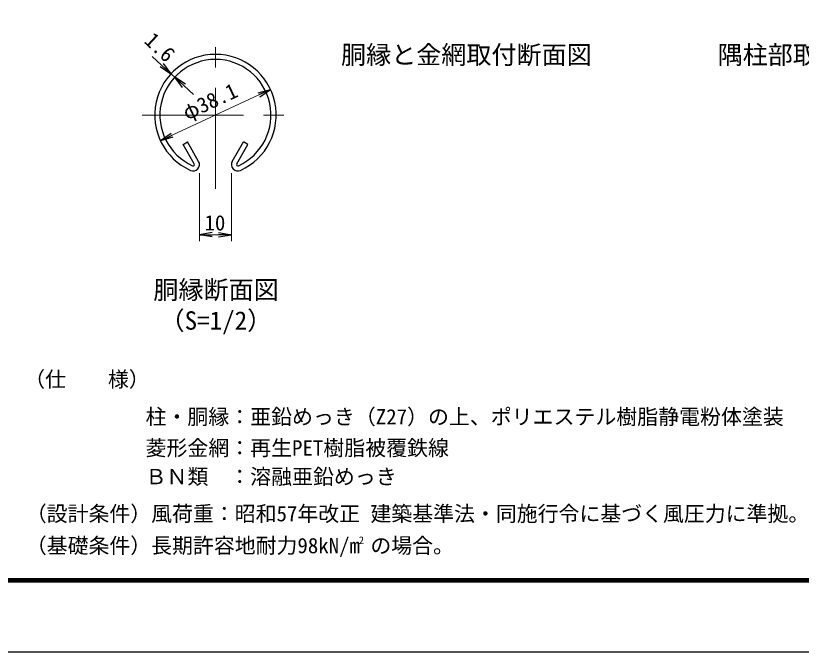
# Model space of a CAD drawing. Units: millimetres, scale not verified, with parts at other scales. Extents: x -4200 to 4200, y -2970 to 2970.
# Drawn here: x -364 to 2102, y -2970 to -973 of the extents above; entities that cross this region are included whole.
import ezdxf
from ezdxf.enums import TextEntityAlignment as Align

# ---------------------------------------------------------------- set-up
doc = ezdxf.new("R2010")
doc.units = ezdxf.units.MM
doc.header["$LTSCALE"] = 10
doc.linetypes.add('USER1', pattern=[50.8, 31.75, -6.35, 6.35, -6.35])
for name, color, linetype, lineweight in [('0-0_D-TTL-TXT', 7, 'Continuous', 25), ('0-1_D-BMK', 2, 'USER1', 13), ('0-2_D-STR1', 1, 'Continuous', 25), ('0-3_D-STR-DIM', 7, 'Continuous', 13), ('0-4_0', 7, 'Continuous', 25), ('0-E_D-TTL', 7, 'Continuous', 25)]:
    doc.layers.add(name, color=color, linetype=linetype, lineweight=lineweight)
doc.styles.add('ＭＳ ゴシック', font='')
doc.styles.get('ＭＳ ゴシック').set_extended_font_data('MS Gothic')

# ---------------------------------------------------------------- blocks, each defined once
blk = doc.blocks.new('_Open')
at = {"layer": '0-4_0'}
blk.add_line((-10, 1.667), (0, 0), dxfattribs=at)
blk.add_lwpolyline([(-10, -1.667), (0, 0), (-10, 0)], dxfattribs=at)

msp = doc.modelspace()

# ---------------------------------------------------------------- linework, layer by layer
at = {"layer": '0-1_D-BMK'}
for p, q in [((262.95, -1516.18), (262.95, -1054.63)), ((33.21, -1284.37), (492.69, -1284.37))]:
    msp.add_line(p, q, dxfattribs=at)
at = {"layer": '0-2_D-STR1'}
for p, q in [((161.12, -1376.9), (175.01, -1368.88)), ((196.21, -1437.68), (161.12, -1376.9)), ((210.11, -1429.66), (175.01, -1368.88)), ((315.79, -1429.66), (350.88, -1368.88)), ((329.68, -1437.68), (364.78, -1376.9)), ((364.78, -1376.9), (350.88, -1368.88))]:
    msp.add_line(p, q, dxfattribs=at)
for centre, radius, start, end in [((262.95, -1284.37), 190.5, 294.32478, 245.67522), ((262.95, -1284.37), 174.46, 294.32478, 245.67522), ((192.74, -1439.69), 20.05, 245.67522, 30), ((333.16, -1439.69), 20.05, 150, 294.32478), ((192.74, -1439.69), 4.01, 245.67522, 30), ((333.16, -1439.69), 4.01, 150, 294.32478)]:
    msp.add_arc(centre, radius, start, end, dxfattribs=at)
at = {"layer": '0-3_D-STR-DIM'}
for p, q in [((94.06, -1127.5), (64.76, -1100.28)), ((135.12, -1165.64), (123.37, -1154.72)), ((164.43, -1192.86), (193.74, -1220.09)), ((126.55, -1347.97), (399.35, -1220.77)), ((212.95, -1466.94), (212.95, -1679.74)), ((312.95, -1466.94), (312.95, -1679.74)), ((252.95, -1659.74), (272.95, -1659.74))]:
    msp.add_line(p, q, dxfattribs=at)
at = {"layer": '0-E_D-TTL', "color": 2}
msp.add_lwpolyline([(-4200, 2970), (4200, 2970), (4200, -2970), (-4200, -2970)], close=True, dxfattribs=at)
at = {"layer": '0-E_D-TTL'}
for points in [[(-3930, 2750), (3930, 2750), (3930, -2750), (-3930, -2750)], [(-3927.5, 2747.5), (3927.5, 2747.5), (3927.5, -2747.5), (-3927.5, -2747.5)], [(-3925, 2745), (3925, 2745), (3925, -2745), (-3925, -2745)], [(-3922.5, 2742.5), (3922.5, 2742.5), (3922.5, -2742.5), (-3922.5, -2742.5)], [(-3920, 2740), (3920, 2740), (3920, -2740), (-3920, -2740)]]:
    msp.add_lwpolyline(points, close=True, dxfattribs=at)

# ---------------------------------------------------------------- block references
at = {"layer": '0-3_D-STR-DIM', "xscale": 4, "yscale": 4}
for p, rotation in [((123.37, -1154.72), 317.11285), ((135.12, -1165.64), 137.11285), ((435.6, -1203.87), 24.99865), ((90.3, -1364.88), 204.99865), ((212.95, -1659.74), 180)]:
    msp.add_blockref('_Open', p, dxfattribs=dict(at, rotation=rotation))
msp.add_blockref('_Open', (312.95, -1659.74), dxfattribs=at)

# ---------------------------------------------------------------- texts
at = {"layer": '0-0_D-TTL-TXT', "style": 'ＭＳ ゴシック'}
for s, height, p in [('胴縁と金網取付断面図', 57.7, (657.12, -1141.36)), ('隅柱部取付詳細', 57.7, (1839.35, -1141.51)), ('胴縁断面図', 57.7, (68.03, -1879.01)), ('（S=1/2）', 57.7, (87.52, -1975.2)), ('（仕\u3000\u3000様）', 48.17, (-337.58, -2151.83)), ('柱・胴縁：亜鉛めっき（Z27）の上、ポリエステル樹脂静電粉体塗装', 48.17, (43.44, -2269.52)), ('菱形金網：再生PET樹脂被覆鉄線', 48.17, (43.44, -2367.18)), ('ＢＮ類\u3000：溶融亜鉛めっき', 48.17, (43.44, -2457.33)), ('（設計条件）風荷重：昭和57年改正 建築基準法・同施行令に基づく風圧力に準拠。', 48.09, (-332.45, -2573.6)), ('（基礎条件）長期許容地耐力98kN/m の場合。', 48.09, (-332.45, -2673.6)), ('2', 24.05, (713.02, -2637.79))]:
    msp.add_text(s, height=height, dxfattribs=at).set_placement(p, align=Align.BOTTOM_LEFT)
at = {"layer": '0-3_D-STR-DIM', "style": 'ＭＳ ゴシック'}
for s, rotation, p in [('1.6', 317.113, (26.58, -1066.04)), ('φ38.1', 24.999, (179.89, -1314.68))]:
    msp.add_text(s, height=48.09, rotation=rotation, dxfattribs=at).set_placement(p, align=Align.BOTTOM_LEFT)
msp.add_text('10', height=48.09, dxfattribs=at).set_placement((228.55, -1660.99), align=Align.BOTTOM_LEFT)

doc.saveas('drawing.dxf')
